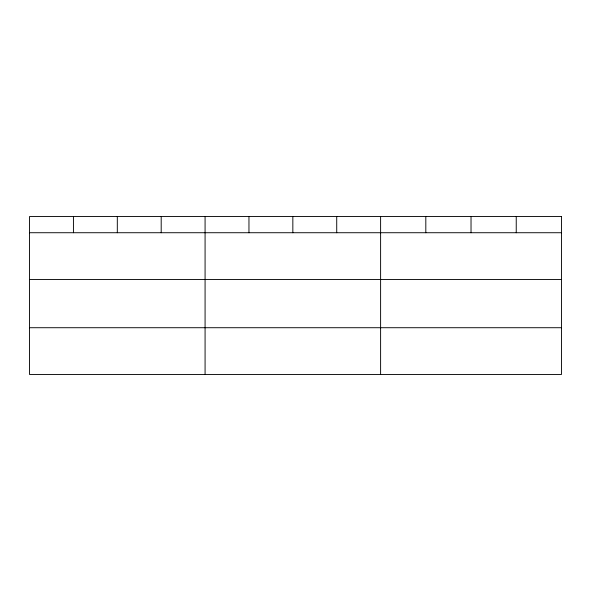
<?xml version="1.0" encoding="UTF-8"?>
<svg xmlns="http://www.w3.org/2000/svg" width="591" height="591" viewBox="0 0 591 591"><rect width="100%" height="100%" fill="white"/><g stroke="black" fill="none" stroke-linecap="round" stroke-linejoin="round"><path stroke-width="0.89" d="M29.55 232.728L561.45 232.728M29.55 279.513L561.45 279.513M29.55 327.717L561.45 327.717M516.238 216.498L516.238 232.728M471.027 216.498L471.027 232.728M425.815 216.498L425.815 232.728M380.604 216.498L380.604 374.502M336.722 216.498L336.722 232.728M292.84 216.498L292.84 232.728M248.959 216.498L248.959 232.728M205.077 216.498L205.077 374.502M161.195 216.498L161.195 232.728M117.314 216.498L117.314 232.728M73.432 216.498L73.432 232.728M561.45 216.498L29.55 216.498L29.55 374.502L561.45 374.502L561.45 216.498"/></g></svg>
